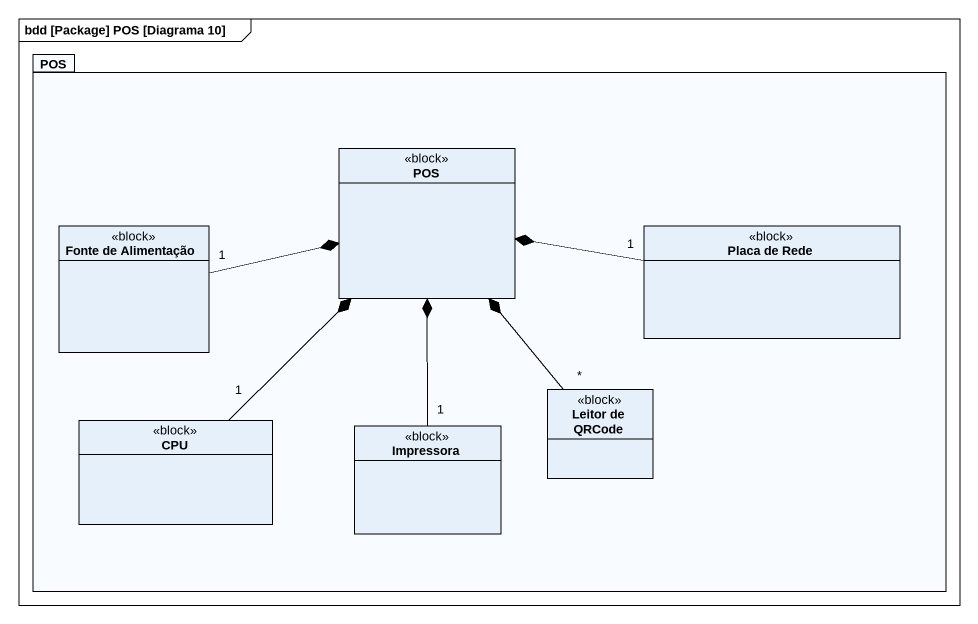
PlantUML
@startuml
mainframe bdd [Package] POS [Diagrama 10]
hide circle
hide empty members
package POS {
  class "POS" as POS_2 <<block>>
  class "Fonte de Alimentação" as Fonte_de_Alimentação <<block>>
  class "Placa de Rede" as Placa_de_Rede <<block>>
  class CPU <<block>>
  class Impressora <<block>>
  class "Leitor de QRCode" as Leitor_de_QRCode <<block>>
}
Fonte_de_Alimentação "1" -right-* POS_2
Placa_de_Rede "1" -left-* POS_2
CPU "1" -up-* POS_2
Impressora "1" -up-* POS_2
Leitor_de_QRCode "*" -up-* POS_2
@enduml
